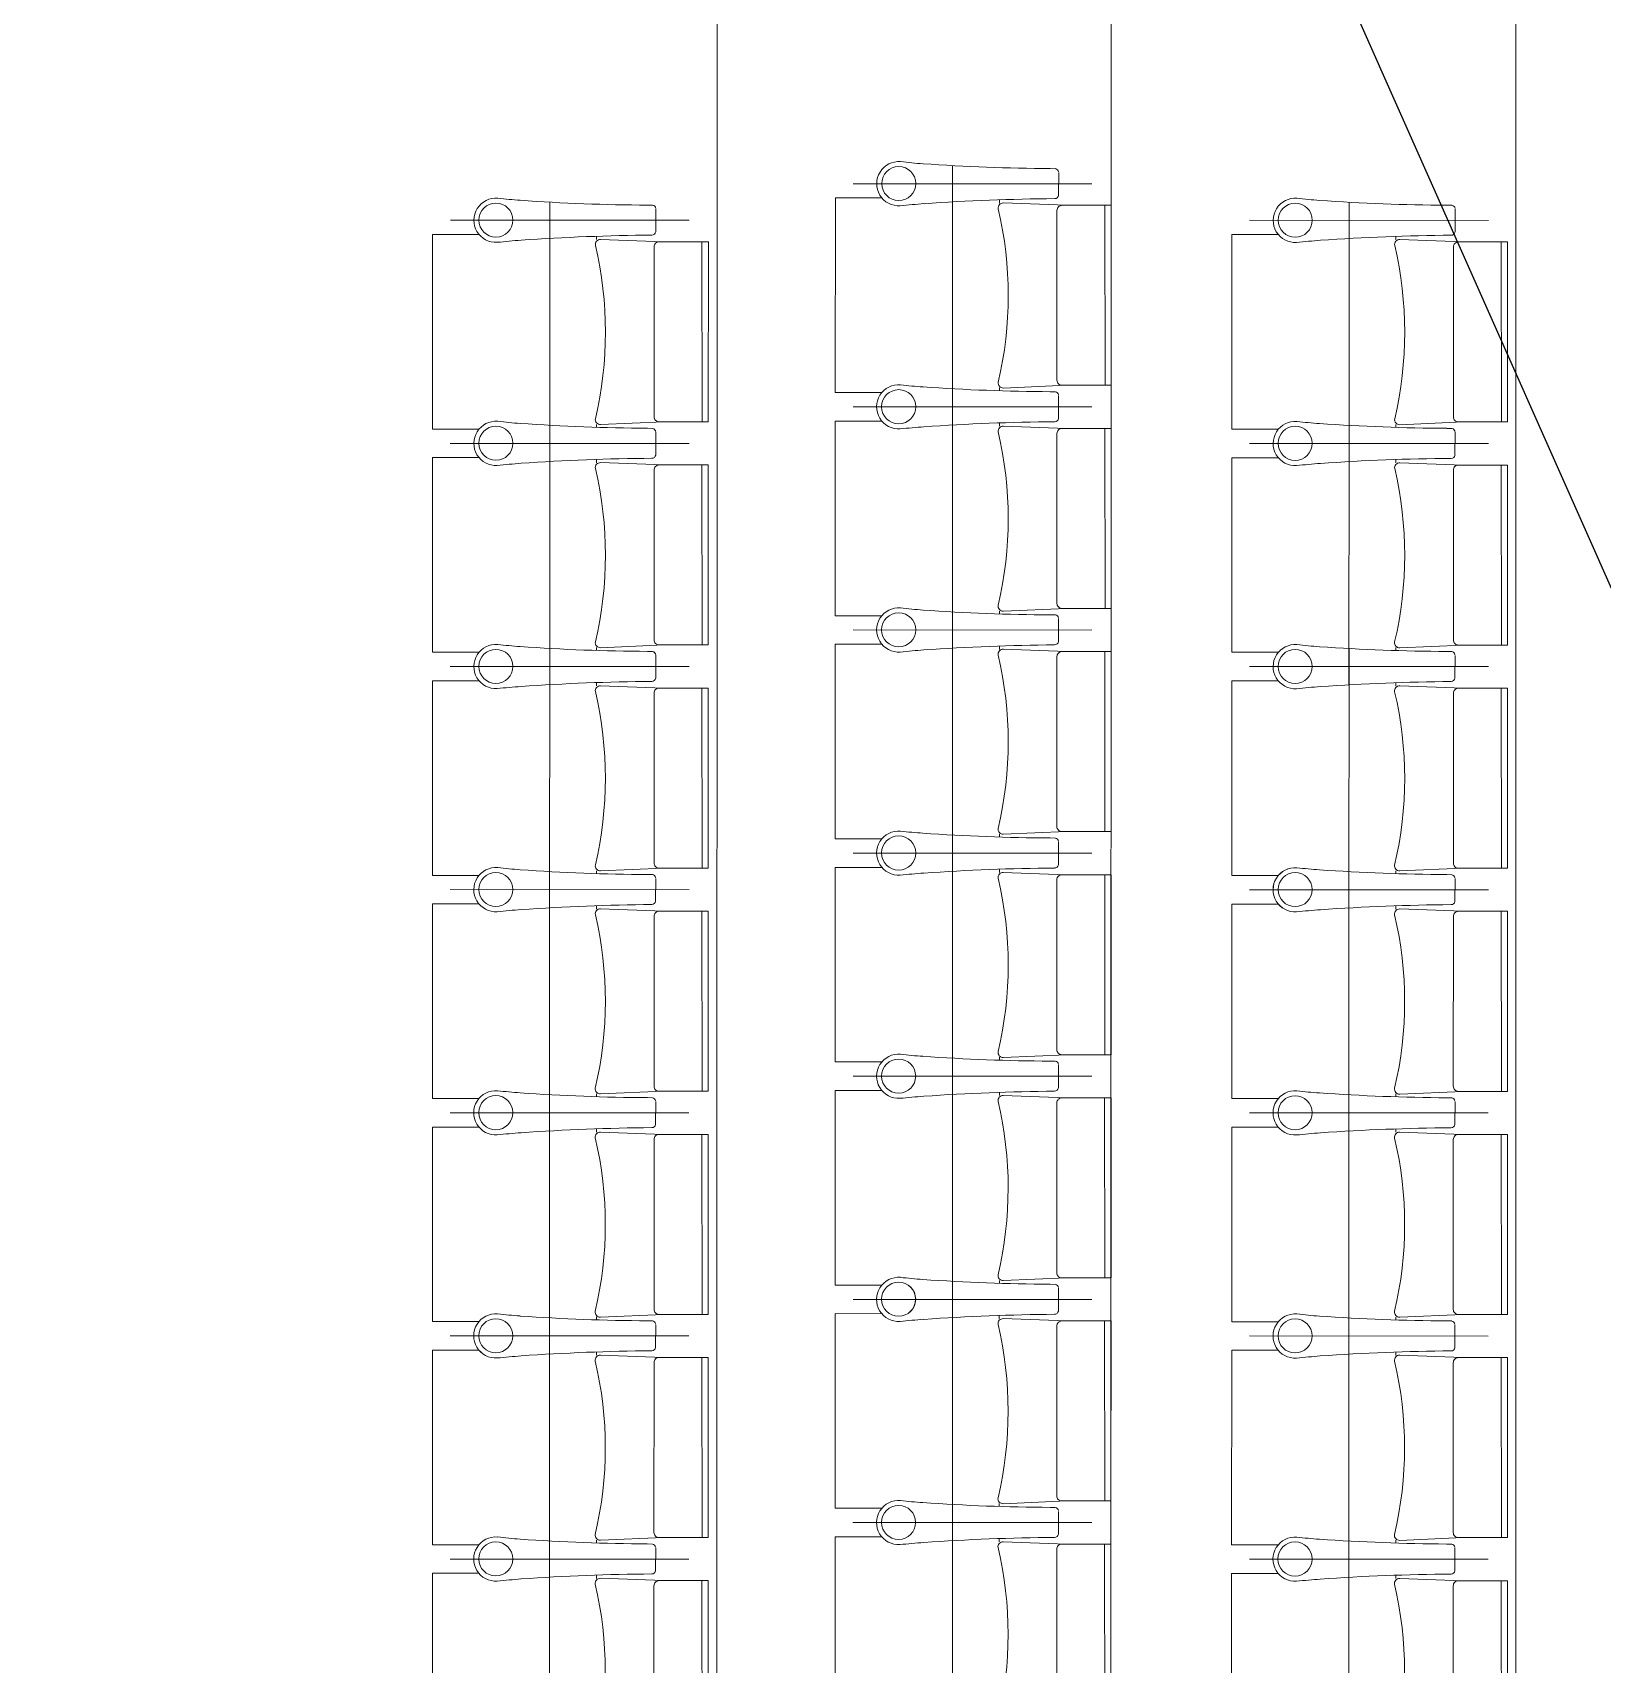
# Model space of a CAD drawing. Header units: millimetres. Extents: x 586 to 1010, y 369 to 668.
# Drawn here: x 682.86 to 686.791, y 504.979 to 509.066 of the extents above; entities that cross this region are included whole.
import ezdxf

# ---------------------------------------------------------------- set-up
doc = ezdxf.new("R2010")
doc.units = ezdxf.units.MM
doc.linetypes.add('CENTER', pattern=[2, 1.25, -0.25, 0.25, -0.25])
doc.linetypes.add('DASHED', pattern=[0.75, 0.5, -0.25])
doc.layers.add('plan line', color=7, linetype='Continuous', lineweight=15)

msp = doc.modelspace()

# ---------------------------------------------------------------- linework, layer by layer
at = {"color": 254, "lineweight": 25}
msp.add_lwpolyline([(667.5806, 481.7471), (668.167, 489.4834), (668.4058, 494.7244), (668.3305, 497.8135), (668.2282, 502.1102), (668.5684, 506.1571), (669.836, 509.6707), (671.1579, 511.3246), (672.4949, 512.3671), (674.3246, 513.3191), (676.3209, 513.9582), (678.3464, 514.2476), (680.2639, 514.1506), (680.2639, 514.1506), (681.9621, 513.6438), (683.4335, 512.7577), (684.6969, 511.536), (685.771, 510.0225), (687.4257, 506.2952), (688.547, 501.9261), (689.8337, 492.1815), (690.1759, 488.4115)], dxfattribs=at)
for points in [[(671.7124, 620.7085), (706.7355, 621.773), (754.2598, 613.8303), (814.6609, 600.1481), (855.7567, 598.0104), (895.0671, 567.0647), (920.0096, 542.0176), (952.0084, 521.2476), (977.2234, 504.6526), (979.6352, 479.2339), (986.3437, 463.8549), (988.7975, 462.3853)], [(654.944, 595.4717), (670.2671, 587.3174), (714.302, 595.1648), (787.0891, 595.1648), (819.3936, 580.9441), (821.0297, 562.8505), (813.4907, 552.7881), (808.7339, 539.6711), (796.4072, 534.7059), (791.0222, 527.249), (791.0222, 507.547), (797.3007, 476.5274), (814.9752, 463.8897), (836.1481, 474.6816), (874.0221, 478.5878), (885.7286, 462.7333), (863.0042, 436.0794), (845.7887, 420.6845), (845.1044, 408.6747)], [(639.2065, 583.4381), (644.7272, 575.638), (657.7961, 553.4401), (668.4043, 543.9291), (682.5178, 548.7307), (692.9838, 555.4778), (711.9339, 556.5828), (734.3456, 532.1334), (750.593, 477.7475), (754.1369, 444.164), (776.4657, 425.4473), (782.6172, 412.2355)]]:
    msp.add_spline(points, degree=3, dxfattribs=at)
at = {"layer": 'plan line'}
for p, q in [((685.5614, 510.3088), (685.5599, 499.2424)), ((684.5733, 499.2929), (684.5747, 510.2586)), ((686.5735, 499.2926), (686.575, 510.2583)), ((685.4216, 508.7249), (685.4087, 508.7252)), ((685.4297, 508.7153), (685.4294, 508.6581)), ((684.4128, 508.6334), (684.3999, 508.6337)), ((684.8704, 508.1642), (684.8705, 508.6516)), ((684.8705, 508.6516), (684.9871, 508.6515)), ((685.2815, 508.6471), (685.2815, 508.6387)), ((686.4144, 508.6332), (686.4016, 508.6334)), ((684.4209, 508.6238), (684.4206, 508.5666)), ((686.4226, 508.6235), (686.4223, 508.5664)), ((683.8617, 508.0728), (683.8617, 508.5601)), ((683.8617, 508.5601), (683.9783, 508.5601)), ((684.2727, 508.5556), (684.2727, 508.5472)), ((685.8633, 508.0725), (685.8634, 508.5598)), ((685.8634, 508.5598), (685.98, 508.5598)), ((686.2744, 508.5554), (686.2744, 508.5469)), ((684.987, 508.1642), (684.8704, 508.1642)), ((685.2814, 508.176), (685.2814, 508.1687)), ((685.4215, 508.1661), (685.4086, 508.1664)), ((685.4215, 508.1661), (685.4086, 508.1664)), ((685.4296, 508.1565), (685.4293, 508.0993)), ((685.4296, 508.1565), (685.4293, 508.0993)), ((683.9782, 508.0728), (683.8617, 508.0728)), ((684.2727, 508.0845), (684.2727, 508.0772)), ((684.4127, 508.0746), (684.3998, 508.0749)), ((684.4127, 508.0746), (684.3998, 508.0749)), ((684.4208, 508.065), (684.4206, 508.0078)), ((684.4208, 508.065), (684.4206, 508.0078)), ((684.8704, 507.6054), (684.8704, 508.0928)), ((684.8704, 508.0928), (684.987, 508.0927)), ((685.2814, 508.0883), (685.2814, 508.0799)), ((685.9799, 508.0725), (685.8633, 508.0725)), ((686.2743, 508.0843), (686.2743, 508.077)), ((686.4143, 508.0744), (686.4015, 508.0746)), ((686.4144, 508.0744), (686.4015, 508.0746)), ((686.4225, 508.0647), (686.4222, 508.0076)), ((686.4225, 508.0647), (686.4222, 508.0076)), ((683.8616, 507.514), (683.8616, 508.0013)), ((683.8616, 508.0013), (683.9782, 508.0013)), ((684.2727, 507.9968), (684.2727, 507.9884)), ((685.8632, 507.5137), (685.8633, 508.001)), ((685.8633, 508.001), (685.9799, 508.001)), ((686.2743, 507.9966), (686.2743, 507.9881)), ((685.2814, 507.6172), (685.2814, 507.6099)), ((685.4214, 507.6073), (685.4086, 507.6076)), ((685.4214, 507.6073), (685.4086, 507.6076)), ((684.987, 507.6054), (684.8704, 507.6054)), ((685.4295, 507.5977), (685.4293, 507.5405)), ((685.4295, 507.5977), (685.4293, 507.5405)), ((684.2726, 507.5257), (684.2726, 507.5184)), ((684.8703, 507.0466), (684.8704, 507.534)), ((684.8704, 507.534), (684.9869, 507.5339)), ((685.2814, 507.5295), (685.2814, 507.5211)), ((686.2742, 507.5255), (686.2742, 507.5182)), ((683.9782, 507.514), (683.8616, 507.514)), ((684.4126, 507.5158), (684.3998, 507.5161)), ((684.4126, 507.5158), (684.3998, 507.5161)), ((684.4207, 507.5062), (684.4205, 507.449)), ((684.4208, 507.5062), (684.4205, 507.449)), ((685.9798, 507.5137), (685.8632, 507.5137)), ((686.4143, 507.5156), (686.4014, 507.5158)), ((686.4143, 507.5156), (686.4014, 507.5158)), ((686.4224, 507.5059), (686.4221, 507.4488)), ((686.4224, 507.5059), (686.4221, 507.4488)), ((683.8615, 506.9552), (683.8616, 507.4425)), ((683.8616, 507.4425), (683.9782, 507.4425)), ((685.8632, 506.9549), (685.8632, 507.4422)), ((685.8632, 507.4422), (685.9798, 507.4422)), ((684.2726, 507.438), (684.2726, 507.4296)), ((686.2742, 507.4378), (686.2742, 507.4293)), ((684.9869, 507.0466), (684.8703, 507.0466)), ((685.2813, 507.0584), (685.2813, 507.0511)), ((685.4213, 507.0485), (685.4085, 507.0488)), ((685.4213, 507.0485), (685.4085, 507.0488)), ((685.4295, 507.0389), (685.4292, 506.9817)), ((685.4295, 507.0389), (685.4292, 506.9817)), ((683.9781, 506.9552), (683.8615, 506.9552)), ((684.2725, 506.9669), (684.2725, 506.9596)), ((684.4125, 506.957), (684.3997, 506.9573)), ((684.4125, 506.957), (684.3997, 506.9573)), ((684.8702, 506.4878), (684.8703, 506.9752)), ((684.8703, 506.9752), (684.9869, 506.9751)), ((685.2813, 506.9707), (685.2813, 506.9623)), ((685.9797, 506.9549), (685.8632, 506.9549)), ((686.2742, 506.9667), (686.2742, 506.9594)), ((686.4142, 506.9568), (686.4013, 506.957)), ((686.4142, 506.9568), (686.4014, 506.957)), ((684.4207, 506.9474), (684.4204, 506.8902)), ((684.4207, 506.9474), (684.4204, 506.8902)), ((686.4223, 506.9471), (686.4221, 506.89)), ((686.4223, 506.9471), (686.4221, 506.89)), ((683.8614, 506.3964), (683.8615, 506.8837)), ((683.8615, 506.8837), (683.9781, 506.8837)), ((684.2725, 506.8792), (684.2725, 506.8708)), ((685.8631, 506.3961), (685.8631, 506.8834)), ((685.8631, 506.8834), (685.9797, 506.8834)), ((686.2742, 506.879), (686.2742, 506.8705)), ((684.9868, 506.4878), (684.8702, 506.4878)), ((685.2812, 506.4996), (685.2812, 506.4923)), ((685.4213, 506.4897), (685.4084, 506.49)), ((685.4213, 506.4897), (685.4084, 506.49)), ((685.4294, 506.4801), (685.4291, 506.4229)), ((685.4294, 506.4801), (685.4291, 506.4229)), ((683.978, 506.3964), (683.8614, 506.3964)), ((684.2724, 506.4081), (684.2724, 506.4008)), ((684.4125, 506.3982), (684.3996, 506.3985)), ((684.4125, 506.3982), (684.3996, 506.3985)), ((684.4206, 506.3886), (684.4203, 506.3314)), ((684.4206, 506.3886), (684.4203, 506.3314)), ((684.8701, 505.929), (684.8702, 506.4164)), ((684.8702, 506.4164), (684.9868, 506.4163)), ((685.2812, 506.4119), (685.2812, 506.4035)), ((685.9797, 506.3961), (685.8631, 506.3961)), ((686.2741, 506.4079), (686.2741, 506.4006)), ((686.4141, 506.398), (686.4013, 506.3982)), ((686.4141, 506.398), (686.4013, 506.3982)), ((686.4223, 506.3883), (686.422, 506.3312)), ((686.4223, 506.3883), (686.422, 506.3312)), ((683.8614, 505.8376), (683.8614, 506.3249)), ((683.8614, 506.3249), (683.978, 506.3249)), ((684.2724, 506.3204), (684.2724, 506.312)), ((685.863, 505.8373), (685.8631, 506.3246)), ((685.8631, 506.3246), (685.9797, 506.3246)), ((686.2741, 506.3202), (686.2741, 506.3117)), ((685.2812, 505.9408), (685.2812, 505.9335)), ((685.4212, 505.9309), (685.4083, 505.9312)), ((685.4212, 505.9309), (685.4083, 505.9312)), ((684.9867, 505.929), (684.8701, 505.929)), ((685.4293, 505.9213), (685.429, 505.8641)), ((685.4293, 505.9213), (685.429, 505.8641)), ((684.2724, 505.8493), (684.2724, 505.842)), ((684.8701, 505.3702), (684.8701, 505.8576)), ((684.8701, 505.8576), (684.9867, 505.8575)), ((685.2811, 505.8531), (685.2811, 505.8447)), ((686.274, 505.8491), (686.274, 505.8418)), ((683.9779, 505.8376), (683.8614, 505.8376)), ((684.4124, 505.8394), (684.3995, 505.8397)), ((684.4124, 505.8394), (684.3996, 505.8397)), ((684.4205, 505.8298), (684.4203, 505.7726)), ((684.4205, 505.8298), (684.4203, 505.7726)), ((685.9796, 505.8373), (685.863, 505.8373)), ((686.4141, 505.8392), (686.4012, 505.8394)), ((686.4141, 505.8392), (686.4012, 505.8394)), ((686.4222, 505.8295), (686.4219, 505.7724)), ((686.4222, 505.8295), (686.4219, 505.7724)), ((683.8613, 505.2788), (683.8613, 505.7661)), ((683.8613, 505.7661), (683.9779, 505.7661)), ((684.2724, 505.7616), (684.2724, 505.7532)), ((685.8629, 505.2785), (685.863, 505.7658)), ((685.863, 505.7658), (685.9796, 505.7658)), ((686.274, 505.7614), (686.274, 505.7529)), ((684.9867, 505.3702), (684.8701, 505.3702)), ((685.2811, 505.382), (685.2811, 505.3747)), ((685.4211, 505.3721), (685.4083, 505.3724)), ((685.4211, 505.3721), (685.4083, 505.3724)), ((685.4292, 505.3625), (685.429, 505.3053)), ((685.4292, 505.3625), (685.429, 505.3053)), ((683.9779, 505.2788), (683.8613, 505.2788)), ((684.2723, 505.2905), (684.2723, 505.2832)), ((684.4123, 505.2806), (684.3995, 505.2809)), ((684.4123, 505.2806), (684.3995, 505.2809)), ((684.87, 504.8114), (684.8701, 505.2988)), ((684.8701, 505.2988), (684.9866, 505.2987)), ((685.2811, 505.2943), (685.2811, 505.2859)), ((685.9795, 505.2785), (685.8629, 505.2785)), ((686.274, 505.2903), (686.274, 505.283)), ((686.414, 505.2804), (686.4011, 505.2806)), ((686.414, 505.2804), (686.4011, 505.2806)), ((684.4205, 505.271), (684.4202, 505.2138)), ((684.4205, 505.271), (684.4202, 505.2138)), ((686.4221, 505.2707), (686.4218, 505.2136)), ((686.4221, 505.2707), (686.4218, 505.2136)), ((683.8612, 504.72), (683.8613, 505.2073)), ((683.8613, 505.2073), (683.9779, 505.2073)), ((684.2723, 505.2028), (684.2723, 505.1944)), ((685.8629, 504.7197), (685.8629, 505.207)), ((685.8629, 505.207), (685.9795, 505.207)), ((686.2739, 505.2026), (686.2739, 505.1941))]:
    msp.add_line(p, q, dxfattribs=at)
at = {"layer": 'plan line', "linetype": 'DASHED', "ltscale": 3}
for p, q in [((685.1639, 508.083), (685.164, 508.7326)), ((684.1552, 507.9915), (684.1553, 508.6411)), ((686.1568, 507.9913), (686.1569, 508.6408)), ((685.1639, 507.5242), (685.164, 508.1738)), ((684.1551, 507.4327), (684.1552, 508.0823)), ((686.1567, 507.4325), (686.1568, 508.082)), ((685.1638, 506.9654), (685.1639, 507.615)), ((684.155, 506.8739), (684.1551, 507.5235)), ((686.1567, 506.8737), (686.1568, 507.5232)), ((685.1637, 506.4066), (685.1638, 507.0562)), ((684.1549, 506.3151), (684.155, 506.9647)), ((686.1566, 506.3149), (686.1567, 506.9644)), ((685.1637, 505.8478), (685.1637, 506.4974)), ((684.1549, 505.7563), (684.155, 506.4059)), ((686.1565, 505.7561), (686.1566, 506.4056)), ((685.1636, 505.289), (685.1637, 505.9386)), ((684.1548, 505.1975), (684.1549, 505.8471)), ((686.1565, 505.1973), (686.1565, 505.8468)), ((685.1635, 504.7302), (685.1636, 505.3798)), ((684.1547, 504.6387), (684.1548, 505.2883)), ((686.1564, 504.6385), (686.1565, 505.288))]:
    msp.add_line(p, q, dxfattribs=at)
at = {"layer": 'plan line', "linetype": 'CENTER', "ltscale": 3}
for p, q in [((685.513, 508.6872), (684.9151, 508.6873)), ((684.5042, 508.5957), (683.9063, 508.5958)), ((686.5059, 508.5955), (685.9079, 508.5956)), ((685.5129, 508.1284), (684.915, 508.1285)), ((685.5129, 508.1284), (684.915, 508.1285)), ((684.5041, 508.0369), (683.9062, 508.037)), ((684.5041, 508.0369), (683.9062, 508.037)), ((686.5058, 508.0367), (685.9079, 508.0368)), ((686.5058, 508.0367), (685.9079, 508.0368)), ((685.5129, 507.5696), (684.9149, 507.5697)), ((685.5129, 507.5696), (684.9149, 507.5697)), ((684.5041, 507.4781), (683.9061, 507.4782)), ((684.5041, 507.4781), (683.9061, 507.4782)), ((686.5057, 507.4779), (685.9078, 507.478)), ((686.5057, 507.4779), (685.9078, 507.478)), ((685.5128, 507.0108), (684.9148, 507.0109)), ((685.5128, 507.0108), (684.9148, 507.0109)), ((684.504, 506.9193), (683.9061, 506.9194)), ((684.504, 506.9193), (683.9061, 506.9194)), ((686.5057, 506.9191), (685.9077, 506.9192)), ((686.5057, 506.9191), (685.9077, 506.9192)), ((685.5127, 506.452), (684.9148, 506.4521)), ((685.5127, 506.452), (684.9148, 506.4521)), ((684.5039, 506.3605), (683.906, 506.3606)), ((684.5039, 506.3605), (683.906, 506.3606)), ((686.5056, 506.3603), (685.9076, 506.3604)), ((686.5056, 506.3603), (685.9076, 506.3604)), ((685.5126, 505.8932), (684.9147, 505.8933)), ((685.5126, 505.8932), (684.9147, 505.8933)), ((684.5039, 505.8017), (683.9059, 505.8018)), ((684.5039, 505.8017), (683.9059, 505.8018)), ((686.5055, 505.8015), (685.9076, 505.8016)), ((686.5055, 505.8015), (685.9076, 505.8016)), ((685.5126, 505.3344), (684.9146, 505.3345)), ((685.5126, 505.3344), (684.9146, 505.3345)), ((684.5038, 505.2429), (683.9058, 505.243)), ((684.5038, 505.2429), (683.9058, 505.243)), ((686.5054, 505.2427), (685.9075, 505.2428)), ((686.5054, 505.2427), (685.9075, 505.2428))]:
    msp.add_line(p, q, dxfattribs=at)
at = {"layer": 'plan line'}
for points in [[(685.4496, 508.6332), (685.2913, 508.6391, 0.474715), (685.2784, 508.6244, -0.115865), (685.2783, 508.1903, 0.474715), (685.2913, 508.1756), (685.4495, 508.1824)], [(685.5451, 508.6332), (685.4381, 508.6332, 0.414214), (685.4254, 508.6205), (685.4254, 508.1951, 0.414214), (685.4381, 508.1824), (685.5458, 508.1824), (685.5451, 508.6332)], [(684.4408, 508.5418), (684.2826, 508.5476, 0.474715), (684.2696, 508.5329, -0.115865), (684.2695, 508.0988, 0.474715), (684.2825, 508.0841), (684.4407, 508.0909)], [(686.4424, 508.5415), (686.2842, 508.5474, 0.474715), (686.2712, 508.5326, -0.115865), (686.2712, 508.0986, 0.474715), (686.2841, 508.0838), (686.4424, 508.0907)], [(684.5364, 508.5417), (684.4293, 508.5418, 0.414214), (684.4166, 508.5291), (684.4166, 508.1036, 0.414214), (684.4293, 508.0909), (684.5371, 508.0909), (684.5364, 508.5417)], [(686.538, 508.5415), (686.431, 508.5415, 0.414214), (686.4183, 508.5288), (686.4182, 508.1034, 0.414214), (686.4309, 508.0907), (686.5387, 508.0906), (686.538, 508.5415)], [(685.4495, 508.0744), (685.2913, 508.0803, 0.474715), (685.2783, 508.0656, -0.115865), (685.2782, 507.6315, 0.474715), (685.2912, 507.6168), (685.4494, 507.6236)], [(685.5451, 508.0744), (685.4381, 508.0744, 0.414214), (685.4254, 508.0617), (685.4253, 507.6363, 0.414214), (685.438, 507.6236), (685.5458, 507.6236), (685.5451, 508.0744)], [(684.4407, 507.983), (684.2825, 507.9888, 0.474715), (684.2695, 507.9741, -0.115865), (684.2695, 507.54, 0.474715), (684.2824, 507.5253), (684.4407, 507.5321)], [(684.5363, 507.9829), (684.4293, 507.983, 0.414214), (684.4166, 507.9703), (684.4165, 507.5448, 0.414214), (684.4292, 507.5321), (684.537, 507.5321), (684.5363, 507.9829)], [(686.4424, 507.9827), (686.2841, 507.9886, 0.474715), (686.2712, 507.9738, -0.115865), (686.2711, 507.5398, 0.474715), (686.2841, 507.525), (686.4423, 507.5319)], [(686.5379, 507.9827), (686.4309, 507.9827, 0.414214), (686.4182, 507.97), (686.4182, 507.5446, 0.414214), (686.4309, 507.5319), (686.5386, 507.5318), (686.5379, 507.9827)], [(685.4494, 507.5156), (685.2912, 507.5215, 0.474715), (685.2782, 507.5068, -0.115865), (685.2782, 507.0727, 0.474715), (685.2911, 507.058), (685.4494, 507.0648)], [(685.545, 507.5156), (685.438, 507.5156, 0.414214), (685.4253, 507.5029), (685.4252, 507.0775, 0.414214), (685.4379, 507.0648), (685.5457, 507.0648), (685.545, 507.5156)], [(684.4406, 507.4242), (684.2824, 507.43, 0.474715), (684.2694, 507.4153, -0.115865), (684.2694, 506.9812, 0.474715), (684.2823, 506.9665), (684.4406, 506.9733)], [(684.5362, 507.4241), (684.4292, 507.4242, 0.414214), (684.4165, 507.4115), (684.4164, 506.986, 0.414214), (684.4291, 506.9733), (684.5369, 506.9733), (684.5362, 507.4241)], [(686.4423, 507.4239), (686.2841, 507.4298, 0.474715), (686.2711, 507.415, -0.115865), (686.271, 506.981, 0.474715), (686.284, 506.9662), (686.4422, 506.9731)], [(686.5379, 507.4239), (686.4309, 507.4239, 0.414214), (686.4182, 507.4112), (686.4181, 506.9858, 0.414214), (686.4308, 506.9731), (686.5386, 506.973), (686.5379, 507.4239)], [(685.4494, 506.9568), (685.2911, 506.9627, 0.474715), (685.2782, 506.948, -0.115865), (685.2781, 506.5139, 0.474715), (685.291, 506.4992), (685.4493, 506.506)], [(685.5449, 506.9568), (685.4379, 506.9568, 0.414214), (685.4252, 506.9441), (685.4251, 506.5187, 0.414214), (685.4378, 506.506), (685.5456, 506.506), (685.5449, 506.9568)], [(684.4406, 506.8654), (684.2823, 506.8712, 0.474715), (684.2694, 506.8565, -0.115865), (684.2693, 506.4224, 0.474715), (684.2823, 506.4077), (684.4405, 506.4145)], [(686.4422, 506.8651), (686.284, 506.871, 0.474715), (686.271, 506.8562, -0.115865), (686.271, 506.4222, 0.474715), (686.2839, 506.4074), (686.4422, 506.4143)], [(684.5361, 506.8653), (684.4291, 506.8654, 0.414214), (684.4164, 506.8527), (684.4164, 506.4272, 0.414214), (684.4291, 506.4145), (684.5368, 506.4145), (684.5361, 506.8653)], [(686.5378, 506.8651), (686.4308, 506.8651, 0.414214), (686.4181, 506.8524), (686.418, 506.427, 0.414214), (686.4307, 506.4143), (686.5385, 506.4142), (686.5378, 506.8651)], [(685.4493, 506.398), (685.291, 506.4039, 0.474715), (685.2781, 506.3892, -0.115865), (685.278, 505.9551, 0.474715), (685.291, 505.9404), (685.4492, 505.9472)], [(685.5448, 506.398), (685.4378, 506.398, 0.414214), (685.4251, 506.3853), (685.4251, 505.9599, 0.414214), (685.4378, 505.9472), (685.5455, 505.9472), (685.5448, 506.398)], [(684.4405, 506.3066), (684.2823, 506.3124, 0.474715), (684.2693, 506.2977, -0.115865), (684.2692, 505.8636, 0.474715), (684.2822, 505.8489), (684.4404, 505.8557)], [(684.5361, 506.3065), (684.4291, 506.3066, 0.414214), (684.4163, 506.2939), (684.4163, 505.8684, 0.414214), (684.429, 505.8557), (684.5368, 505.8557), (684.5361, 506.3065)], [(686.4422, 506.3063), (686.2839, 506.3122, 0.474715), (686.271, 506.2974, -0.115865), (686.2709, 505.8634, 0.474715), (686.2838, 505.8486), (686.4421, 505.8555)], [(686.5377, 506.3063), (686.4307, 506.3063, 0.414214), (686.418, 506.2936), (686.4179, 505.8682, 0.414214), (686.4306, 505.8555), (686.5384, 505.8554), (686.5377, 506.3063)], [(685.4492, 505.8392), (685.291, 505.8451, 0.474715), (685.278, 505.8304, -0.115865), (685.2779, 505.3963, 0.474715), (685.2909, 505.3816), (685.4491, 505.3884)], [(685.5448, 505.8392), (685.4378, 505.8392, 0.414214), (685.4251, 505.8265), (685.425, 505.4011, 0.414214), (685.4377, 505.3884), (685.5455, 505.3884), (685.5448, 505.8392)], [(684.4404, 505.7478), (684.2822, 505.7536, 0.474715), (684.2692, 505.7389, -0.115865), (684.2692, 505.3048, 0.474715), (684.2821, 505.2901), (684.4404, 505.2969)], [(684.536, 505.7477), (684.429, 505.7478, 0.414214), (684.4163, 505.7351), (684.4162, 505.3096, 0.414214), (684.4289, 505.2969), (684.5367, 505.2969), (684.536, 505.7477)], [(686.4421, 505.7475), (686.2838, 505.7534, 0.474715), (686.2709, 505.7386, -0.115865), (686.2708, 505.3046, 0.474715), (686.2838, 505.2898), (686.442, 505.2967)], [(686.5376, 505.7475), (686.4306, 505.7475, 0.414214), (686.4179, 505.7348), (686.4179, 505.3094, 0.414214), (686.4306, 505.2967), (686.5383, 505.2966), (686.5376, 505.7475)], [(685.4491, 505.2804), (685.2909, 505.2863, 0.474715), (685.2779, 505.2716, -0.115865), (685.2779, 504.8375, 0.474715), (685.2908, 504.8228), (685.4491, 504.8296)], [(685.5447, 505.2804), (685.4377, 505.2804, 0.414214), (685.425, 505.2677), (685.4249, 504.8423, 0.414214), (685.4376, 504.8296), (685.5454, 504.8296), (685.5447, 505.2804)], [(684.4404, 505.189), (684.2821, 505.1948, 0.474715), (684.2692, 505.1801, -0.115865), (684.2691, 504.746, 0.474715), (684.282, 504.7313), (684.4403, 504.7381)], [(684.5359, 505.1889), (684.4289, 505.189, 0.414214), (684.4162, 505.1763), (684.4161, 504.7508, 0.414214), (684.4288, 504.7381), (684.5366, 504.7381), (684.5359, 505.1889)], [(686.442, 505.1887), (686.2838, 505.1946, 0.474715), (686.2708, 505.1798, -0.115865), (686.2707, 504.7458, 0.474715), (686.2837, 504.731), (686.4419, 504.7379)], [(686.5376, 505.1887), (686.4306, 505.1887, 0.414214), (686.4179, 505.176), (686.4178, 504.7506, 0.414214), (686.4305, 504.7379), (686.5383, 504.7378), (686.5376, 505.1887)]]:
    msp.add_lwpolyline(points, format="xyb", dxfattribs=at)
for points in [[(685.5611, 508.6332), (685.5611, 508.1824), (685.5458, 508.1824), (685.5451, 508.6332), (685.5611, 508.6332)], [(684.5524, 508.5417), (684.5523, 508.0909), (684.5371, 508.0909), (684.5364, 508.5417), (684.5524, 508.5417)], [(686.554, 508.5415), (686.554, 508.0906), (686.5387, 508.0906), (686.538, 508.5415), (686.554, 508.5415)], [(685.5611, 508.0744), (685.561, 507.6236), (685.5458, 507.6236), (685.5451, 508.0744), (685.5611, 508.0744)], [(684.5523, 507.9829), (684.5522, 507.5321), (684.537, 507.5321), (684.5363, 507.9829), (684.5523, 507.9829)], [(686.5539, 507.9827), (686.5539, 507.5318), (686.5386, 507.5318), (686.5379, 507.9827), (686.5539, 507.9827)], [(685.561, 507.5156), (685.5609, 507.0648), (685.5457, 507.0648), (685.545, 507.5156), (685.561, 507.5156)], [(684.5522, 507.4241), (684.5522, 506.9733), (684.5369, 506.9733), (684.5362, 507.4241), (684.5522, 507.4241)], [(686.5539, 507.4239), (686.5538, 506.973), (686.5386, 506.973), (686.5379, 507.4239), (686.5539, 507.4239)], [(685.5609, 506.9568), (685.5609, 506.506), (685.5456, 506.506), (685.5449, 506.9568), (685.5609, 506.9568)], [(684.5521, 506.8653), (684.5521, 506.4145), (684.5368, 506.4145), (684.5361, 506.8653), (684.5521, 506.8653)], [(686.5538, 506.8651), (686.5537, 506.4142), (686.5385, 506.4142), (686.5378, 506.8651), (686.5538, 506.8651)], [(685.5608, 506.398), (685.5608, 505.9472), (685.5455, 505.9472), (685.5448, 506.398), (685.5608, 506.398)], [(684.5521, 506.3065), (684.552, 505.8557), (684.5368, 505.8557), (684.5361, 506.3065), (684.5521, 506.3065)], [(686.5537, 506.3063), (686.5537, 505.8554), (686.5384, 505.8554), (686.5377, 506.3063), (686.5537, 506.3063)], [(685.5608, 505.8392), (685.5607, 505.3884), (685.5455, 505.3884), (685.5448, 505.8392), (685.5608, 505.8392)], [(684.552, 505.7477), (684.5519, 505.2969), (684.5367, 505.2969), (684.536, 505.7477), (684.552, 505.7477)], [(686.5536, 505.7475), (686.5536, 505.2966), (686.5383, 505.2966), (686.5376, 505.7475), (686.5536, 505.7475)], [(685.5607, 505.2804), (685.5606, 504.8296), (685.5454, 504.8296), (685.5447, 505.2804), (685.5607, 505.2804)], [(684.5519, 505.1889), (684.5519, 504.7381), (684.5366, 504.7381), (684.5359, 505.1889), (684.5519, 505.1889)], [(686.5536, 505.1887), (686.5535, 504.7378), (686.5383, 504.7378), (686.5376, 505.1887), (686.5536, 505.1887)]]:
    msp.add_lwpolyline(points, dxfattribs=at)
for centre in [(685.0292, 508.6876), (684.0204, 508.5961), (686.0221, 508.5959), (685.0291, 508.1288), (685.0291, 508.1288), (684.0204, 508.0373), (684.0204, 508.0373), (686.022, 508.0371), (686.022, 508.0371), (685.0291, 507.57), (685.0291, 507.57), (684.0203, 507.4785), (684.0203, 507.4785), (686.0219, 507.4783), (686.0219, 507.4783), (685.029, 507.0112), (685.029, 507.0112), (684.0202, 506.9197), (684.0202, 506.9197), (686.0219, 506.9195), (686.0219, 506.9195), (685.0289, 506.4524), (685.0289, 506.4524), (684.0201, 506.3609), (684.0201, 506.3609), (686.0218, 506.3607), (686.0218, 506.3607), (685.0288, 505.8936), (685.0289, 505.8936), (684.0201, 505.8021), (684.0201, 505.8021), (686.0217, 505.8019), (686.0217, 505.8019), (685.0288, 505.3348), (685.0288, 505.3348), (684.02, 505.2433), (684.02, 505.2433), (686.0216, 505.2431), (686.0216, 505.2431)]:
    msp.add_circle(centre, 0.0427, dxfattribs=at)
for centre, radius, start, end in [((685.0294, 508.6873), 0.0554, 85.4444, 273.4868), ((685.1558, 509.7297), 0.9947, 262.9572, 266.22), ((685.4371, 513.7217), 4.9966, 266.0182, 269.6738), ((685.4202, 508.7157), 0.00935, 8.4308, 81.5541), ((684.0206, 508.5958), 0.0554, 85.4444, 273.4868), ((684.147, 509.6383), 0.9947, 262.9572, 266.22), ((684.4284, 513.6302), 4.9966, 266.0182, 269.6738), ((684.4114, 508.6242), 0.00935, 8.4308, 81.5541), ((685.4141, 504.6951), 3.9554, 94.6649, 95.533), ((685.4619, 503.3214), 5.3287, 90.4519, 93.9755), ((685.4199, 508.6597), 0.00967, 269.3681, 350.8186), ((686.0223, 508.5955), 0.0554, 85.4444, 273.4868), ((686.1486, 509.638), 0.9947, 262.9572, 266.22), ((686.43, 513.63), 4.9966, 266.0182, 269.6738), ((686.4131, 508.6239), 0.00935, 8.4308, 81.5541), ((684.4054, 504.6036), 3.9554, 94.6649, 95.533), ((684.4531, 503.23), 5.3287, 90.4519, 93.9755), ((684.4111, 508.5682), 0.00967, 269.3681, 350.8186), ((686.407, 504.6033), 3.9554, 94.6649, 95.533), ((686.4548, 503.2297), 5.3287, 90.4519, 93.9755), ((686.4127, 508.5679), 0.00967, 269.3681, 350.8186), ((685.0293, 508.1285), 0.0554, 85.4444, 273.4868), ((685.0293, 508.1285), 0.0554, 85.4444, 273.4868), ((685.1557, 509.1709), 0.9947, 262.9572, 266.22), ((685.1557, 509.1709), 0.9947, 262.9572, 266.22), ((685.4371, 513.1629), 4.9966, 266.0182, 269.6738), ((685.4371, 513.1629), 4.9966, 266.0182, 269.6738), ((685.4201, 508.1569), 0.00935, 8.4308, 81.5541), ((685.4201, 508.1569), 0.00935, 8.4308, 81.5541), ((685.4198, 508.1009), 0.00967, 269.3681, 350.8186), ((685.4198, 508.1009), 0.00967, 269.3681, 350.8186), ((684.0205, 508.037), 0.0554, 85.4444, 273.4868), ((684.0205, 508.037), 0.0554, 85.4444, 273.4868), ((684.1469, 509.0795), 0.9947, 262.9572, 266.22), ((684.1469, 509.0795), 0.9947, 262.9572, 266.22), ((684.4283, 513.0714), 4.9966, 266.0182, 269.6738), ((684.4283, 513.0714), 4.9966, 266.0182, 269.6738), ((684.4113, 508.0654), 0.00935, 8.4308, 81.5541), ((684.4113, 508.0654), 0.00935, 8.4308, 81.5541), ((685.4141, 504.1363), 3.9554, 94.6649, 95.533), ((685.4141, 504.1363), 3.9554, 94.6649, 95.533), ((685.4618, 502.7626), 5.3287, 90.4519, 93.9755), ((685.4618, 502.7626), 5.3287, 90.4519, 93.9755), ((686.0222, 508.0367), 0.0554, 85.4444, 273.4868), ((686.0222, 508.0367), 0.0554, 85.4444, 273.4868), ((686.1486, 509.0792), 0.9947, 262.9572, 266.22), ((686.1486, 509.0792), 0.9947, 262.9572, 266.22), ((686.4299, 513.0712), 4.9966, 266.0182, 269.6738), ((686.4299, 513.0712), 4.9966, 266.0182, 269.6738), ((686.413, 508.0651), 0.00935, 8.4308, 81.5541), ((686.413, 508.0651), 0.00935, 8.4308, 81.5541), ((684.4053, 504.0448), 3.9554, 94.6649, 95.533), ((684.4053, 504.0448), 3.9554, 94.6649, 95.533), ((684.453, 502.6712), 5.3287, 90.4519, 93.9755), ((684.453, 502.6712), 5.3287, 90.4519, 93.9755), ((684.411, 508.0094), 0.00967, 269.3681, 350.8186), ((684.411, 508.0094), 0.00967, 269.3681, 350.8186), ((686.4069, 504.0445), 3.9554, 94.6649, 95.533), ((686.4069, 504.0445), 3.9554, 94.6649, 95.533), ((686.4547, 502.6709), 5.3287, 90.4519, 93.9755), ((686.4547, 502.6709), 5.3287, 90.4519, 93.9755), ((686.4127, 508.0091), 0.00967, 269.3681, 350.8186), ((686.4127, 508.0091), 0.00967, 269.3681, 350.8186), ((685.0293, 507.5697), 0.0554, 85.4444, 273.4868), ((685.0293, 507.5697), 0.0554, 85.4444, 273.4868), ((685.1556, 508.6121), 0.9947, 262.9572, 266.22), ((685.1556, 508.6121), 0.9947, 262.9572, 266.22), ((685.437, 512.6041), 4.9966, 266.0182, 269.6738), ((685.437, 512.6041), 4.9966, 266.0182, 269.6738), ((685.42, 507.5981), 0.00935, 8.4308, 81.5541), ((685.42, 507.5981), 0.00935, 8.4308, 81.5541), ((684.0205, 507.4782), 0.0554, 85.4444, 273.4868), ((684.0205, 507.4782), 0.0554, 85.4444, 273.4868), ((684.1468, 508.5207), 0.9947, 262.9572, 266.22), ((684.1468, 508.5207), 0.9947, 262.9572, 266.22), ((684.4282, 512.5126), 4.9966, 266.0182, 269.6738), ((684.4282, 512.5126), 4.9966, 266.0182, 269.6738), ((685.4617, 502.2038), 5.3287, 90.4519, 93.9755), ((685.4617, 502.2038), 5.3287, 90.4519, 93.9755), ((685.4197, 507.5421), 0.00967, 269.3681, 350.8186), ((685.4197, 507.5421), 0.00967, 269.3681, 350.8186), ((686.0221, 507.4779), 0.0554, 85.4444, 273.4868), ((686.0221, 507.4779), 0.0554, 85.4444, 273.4868), ((686.1485, 508.5204), 0.9947, 262.9572, 266.22), ((686.1485, 508.5204), 0.9947, 262.9572, 266.22), ((686.4299, 512.5124), 4.9966, 266.0182, 269.6738), ((686.4299, 512.5124), 4.9966, 266.0182, 269.6738), ((684.4112, 507.5066), 0.00935, 8.4308, 81.5541), ((684.4113, 507.5066), 0.00935, 8.4308, 81.5541), ((685.414, 503.5775), 3.9554, 94.6649, 95.533), ((685.414, 503.5775), 3.9554, 94.6649, 95.533), ((686.4129, 507.5063), 0.00935, 8.4308, 81.5541), ((686.4129, 507.5063), 0.00935, 8.4308, 81.5541), ((684.4109, 507.4506), 0.00967, 269.3681, 350.8186), ((684.4109, 507.4506), 0.00967, 269.3681, 350.8186), ((686.4126, 507.4503), 0.00967, 269.3681, 350.8186), ((686.4126, 507.4503), 0.00967, 269.3681, 350.8186), ((684.4052, 503.486), 3.9554, 94.6649, 95.533), ((684.4052, 503.486), 3.9554, 94.6649, 95.533), ((684.453, 502.1124), 5.3287, 90.4519, 93.9755), ((684.453, 502.1124), 5.3287, 90.4519, 93.9755), ((686.4069, 503.4857), 3.9554, 94.6649, 95.533), ((686.4069, 503.4857), 3.9554, 94.6649, 95.533), ((686.4546, 502.1121), 5.3287, 90.4519, 93.9755), ((686.4546, 502.1121), 5.3287, 90.4519, 93.9755), ((685.0292, 507.0109), 0.0554, 85.4444, 273.4868), ((685.0292, 507.0109), 0.0554, 85.4444, 273.4868), ((685.1555, 508.0533), 0.9947, 262.9572, 266.22), ((685.1555, 508.0533), 0.9947, 262.9572, 266.22), ((685.4369, 512.0453), 4.9966, 266.0182, 269.6738), ((685.4369, 512.0453), 4.9966, 266.0182, 269.6738), ((685.42, 507.0393), 0.00935, 8.4308, 81.5541), ((685.42, 507.0393), 0.00935, 8.4308, 81.5541), ((684.0204, 506.9194), 0.0554, 85.4444, 273.4868), ((684.0204, 506.9194), 0.0554, 85.4444, 273.4868), ((684.1468, 507.9619), 0.9947, 262.9572, 266.22), ((684.1468, 507.9619), 0.9947, 262.9572, 266.22), ((684.4281, 511.9538), 4.9966, 266.0182, 269.6738), ((684.4281, 511.9538), 4.9966, 266.0182, 269.6738), ((684.4112, 506.9478), 0.00935, 8.4308, 81.5541), ((684.4112, 506.9478), 0.00935, 8.4308, 81.5541), ((685.4139, 503.0187), 3.9554, 94.6649, 95.533), ((685.4139, 503.0187), 3.9554, 94.6649, 95.533), ((685.4617, 501.645), 5.3287, 90.4519, 93.9755), ((685.4617, 501.645), 5.3287, 90.4519, 93.9755), ((685.4196, 506.9833), 0.00967, 269.3681, 350.8186), ((685.4196, 506.9833), 0.00967, 269.3681, 350.8186), ((686.022, 506.9191), 0.0554, 85.4444, 273.4868), ((686.0221, 506.9191), 0.0554, 85.4444, 273.4868), ((686.1484, 507.9616), 0.9947, 262.9572, 266.22), ((686.1484, 507.9616), 0.9947, 262.9572, 266.22), ((686.4298, 511.9536), 4.9966, 266.0182, 269.6738), ((686.4298, 511.9536), 4.9966, 266.0182, 269.6738), ((686.4128, 506.9475), 0.00935, 8.4308, 81.5541), ((686.4128, 506.9475), 0.00935, 8.4308, 81.5541), ((684.4529, 501.5536), 5.3287, 90.4519, 93.9755), ((684.4529, 501.5536), 5.3287, 90.4519, 93.9755), ((684.4109, 506.8918), 0.00967, 269.3681, 350.8186), ((684.4109, 506.8918), 0.00967, 269.3681, 350.8186), ((686.4545, 501.5533), 5.3287, 90.4519, 93.9755), ((686.4545, 501.5533), 5.3287, 90.4519, 93.9755), ((686.4125, 506.8915), 0.00967, 269.3681, 350.8186), ((686.4125, 506.8915), 0.00967, 269.3681, 350.8186), ((684.4051, 502.9272), 3.9554, 94.6649, 95.533), ((684.4051, 502.9272), 3.9554, 94.6649, 95.533), ((686.4068, 502.9269), 3.9554, 94.6649, 95.533), ((686.4068, 502.9269), 3.9554, 94.6649, 95.533), ((685.0291, 506.4521), 0.0554, 85.4444, 273.4868), ((685.0291, 506.4521), 0.0554, 85.4444, 273.4868), ((685.1555, 507.4945), 0.9947, 262.9572, 266.22), ((685.1555, 507.4945), 0.9947, 262.9572, 266.22), ((685.4369, 511.4865), 4.9966, 266.0182, 269.6738), ((685.4369, 511.4865), 4.9966, 266.0182, 269.6738), ((685.4199, 506.4805), 0.00935, 8.4308, 81.5541), ((685.4199, 506.4805), 0.00935, 8.4308, 81.5541), ((685.4196, 506.4245), 0.00967, 269.3681, 350.8186), ((685.4196, 506.4245), 0.00967, 269.3681, 350.8186), ((684.0203, 506.3606), 0.0554, 85.4444, 273.4868), ((684.0203, 506.3606), 0.0554, 85.4444, 273.4868), ((684.1467, 507.4031), 0.9947, 262.9572, 266.22), ((684.1467, 507.4031), 0.9947, 262.9572, 266.22), ((684.4281, 511.395), 4.9966, 266.0182, 269.6738), ((684.4281, 511.395), 4.9966, 266.0182, 269.6738), ((684.4111, 506.389), 0.00935, 8.4308, 81.5541), ((684.4111, 506.389), 0.00935, 8.4308, 81.5541), ((685.4138, 502.4599), 3.9554, 94.6649, 95.533), ((685.4138, 502.4599), 3.9554, 94.6649, 95.533), ((685.4616, 501.0862), 5.3287, 90.4519, 93.9755), ((685.4616, 501.0862), 5.3287, 90.4519, 93.9755), ((686.022, 506.3603), 0.0554, 85.4444, 273.4868), ((686.022, 506.3603), 0.0554, 85.4444, 273.4868), ((686.1483, 507.4028), 0.9947, 262.9572, 266.22), ((686.1483, 507.4028), 0.9947, 262.9572, 266.22), ((686.4297, 511.3948), 4.9966, 266.0182, 269.6738), ((686.4297, 511.3948), 4.9966, 266.0182, 269.6738), ((686.4128, 506.3887), 0.00935, 8.4308, 81.5541), ((686.4128, 506.3887), 0.00935, 8.4308, 81.5541), ((684.4051, 502.3684), 3.9554, 94.6649, 95.533), ((684.4051, 502.3684), 3.9554, 94.6649, 95.533), ((684.4528, 500.9948), 5.3287, 90.4519, 93.9755), ((684.4528, 500.9948), 5.3287, 90.4519, 93.9755), ((684.4108, 506.333), 0.00967, 269.3681, 350.8186), ((684.4108, 506.333), 0.00967, 269.3681, 350.8186), ((686.4067, 502.3681), 3.9554, 94.6649, 95.533), ((686.4067, 502.3681), 3.9554, 94.6649, 95.533), ((686.4545, 500.9945), 5.3287, 90.4519, 93.9755), ((686.4545, 500.9945), 5.3287, 90.4519, 93.9755), ((686.4124, 506.3327), 0.00967, 269.3681, 350.8186), ((686.4124, 506.3327), 0.00967, 269.3681, 350.8186), ((685.029, 505.8933), 0.0554, 85.4444, 273.4868), ((685.029, 505.8933), 0.0554, 85.4444, 273.4868), ((685.1554, 506.9357), 0.9947, 262.9572, 266.22), ((685.1554, 506.9357), 0.9947, 262.9572, 266.22), ((685.4368, 510.9277), 4.9966, 266.0182, 269.6738), ((685.4368, 510.9277), 4.9966, 266.0182, 269.6738), ((685.4198, 505.9217), 0.00935, 8.4308, 81.5541), ((685.4198, 505.9217), 0.00935, 8.4308, 81.5541), ((684.0202, 505.8018), 0.0554, 85.4444, 273.4868), ((684.0203, 505.8018), 0.0554, 85.4444, 273.4868), ((684.1466, 506.8443), 0.9947, 262.9572, 266.22), ((684.1466, 506.8443), 0.9947, 262.9572, 266.22), ((684.428, 510.8362), 4.9966, 266.0182, 269.6738), ((684.428, 510.8362), 4.9966, 266.0182, 269.6738), ((685.4615, 500.5274), 5.3287, 90.4519, 93.9755), ((685.4615, 500.5274), 5.3287, 90.4519, 93.9755), ((685.4195, 505.8657), 0.00967, 269.3681, 350.8186), ((685.4195, 505.8657), 0.00967, 269.3681, 350.8186), ((686.0219, 505.8015), 0.0554, 85.4444, 273.4868), ((686.0219, 505.8015), 0.0554, 85.4444, 273.4868), ((686.1483, 506.844), 0.9947, 262.9572, 266.22), ((686.1483, 506.844), 0.9947, 262.9572, 266.22), ((686.4297, 510.836), 4.9966, 266.0182, 269.6738), ((686.4297, 510.836), 4.9966, 266.0182, 269.6738), ((684.411, 505.8302), 0.00935, 8.4308, 81.5541), ((684.411, 505.8302), 0.00935, 8.4308, 81.5541), ((685.4138, 501.9011), 3.9554, 94.6649, 95.533), ((685.4138, 501.9011), 3.9554, 94.6649, 95.533), ((686.4127, 505.8299), 0.00935, 8.4308, 81.5541), ((686.4127, 505.8299), 0.00935, 8.4308, 81.5541), ((684.4107, 505.7742), 0.00967, 269.3681, 350.8186), ((684.4107, 505.7742), 0.00967, 269.3681, 350.8186), ((686.4124, 505.7739), 0.00967, 269.3681, 350.8186), ((686.4124, 505.7739), 0.00967, 269.3681, 350.8186), ((684.405, 501.8096), 3.9554, 94.6649, 95.533), ((684.405, 501.8096), 3.9554, 94.6649, 95.533), ((684.4527, 500.436), 5.3287, 90.4519, 93.9755), ((684.4527, 500.436), 5.3287, 90.4519, 93.9755), ((686.4066, 501.8093), 3.9554, 94.6649, 95.533), ((686.4066, 501.8093), 3.9554, 94.6649, 95.533), ((686.4544, 500.4357), 5.3287, 90.4519, 93.9755), ((686.4544, 500.4357), 5.3287, 90.4519, 93.9755), ((685.029, 505.3345), 0.0554, 85.4444, 273.4868), ((685.029, 505.3345), 0.0554, 85.4444, 273.4868), ((685.1553, 506.3769), 0.9947, 262.9572, 266.22), ((685.1553, 506.3769), 0.9947, 262.9572, 266.22), ((685.4367, 510.3689), 4.9966, 266.0182, 269.6738), ((685.4367, 510.3689), 4.9966, 266.0182, 269.6738), ((685.4197, 505.3629), 0.00935, 8.4308, 81.5541), ((685.4197, 505.3629), 0.00935, 8.4308, 81.5541), ((684.0202, 505.243), 0.0554, 85.4444, 273.4868), ((684.0202, 505.243), 0.0554, 85.4444, 273.4868), ((684.1465, 506.2855), 0.9947, 262.9572, 266.22), ((684.1465, 506.2855), 0.9947, 262.9572, 266.22), ((684.4279, 510.2774), 4.9966, 266.0182, 269.6738), ((684.4279, 510.2774), 4.9966, 266.0182, 269.6738), ((684.411, 505.2714), 0.00935, 8.4308, 81.5541), ((684.411, 505.2714), 0.00935, 8.4308, 81.5541), ((685.4137, 501.3423), 3.9554, 94.6649, 95.533), ((685.4137, 501.3423), 3.9554, 94.6649, 95.533), ((685.4615, 499.9686), 5.3287, 90.4519, 93.9755), ((685.4615, 499.9686), 5.3287, 90.4519, 93.9755), ((685.4194, 505.3069), 0.00967, 269.3681, 350.8186), ((685.4194, 505.3069), 0.00967, 269.3681, 350.8186), ((686.0218, 505.2427), 0.0554, 85.4444, 273.4868), ((686.0218, 505.2427), 0.0554, 85.4444, 273.4868), ((686.1482, 506.2852), 0.9947, 262.9572, 266.22), ((686.1482, 506.2852), 0.9947, 262.9572, 266.22), ((686.4296, 510.2772), 4.9966, 266.0182, 269.6738), ((686.4296, 510.2772), 4.9966, 266.0182, 269.6738), ((686.4126, 505.2711), 0.00935, 8.4308, 81.5541), ((686.4126, 505.2711), 0.00935, 8.4308, 81.5541), ((684.4527, 499.8772), 5.3287, 90.4519, 93.9755), ((684.4527, 499.8772), 5.3287, 90.4519, 93.9755), ((684.4106, 505.2154), 0.00967, 269.3681, 350.8186), ((684.4106, 505.2154), 0.00967, 269.3681, 350.8186), ((686.4543, 499.8769), 5.3287, 90.4519, 93.9755), ((686.4543, 499.8769), 5.3287, 90.4519, 93.9755), ((686.4123, 505.2151), 0.00967, 269.3681, 350.8186), ((686.4123, 505.2151), 0.00967, 269.3681, 350.8186), ((684.4049, 501.2508), 3.9554, 94.6649, 95.533), ((684.4049, 501.2508), 3.9554, 94.6649, 95.533), ((686.4066, 501.2505), 3.9554, 94.6649, 95.533), ((686.4066, 501.2505), 3.9554, 94.6649, 95.533)]:
    msp.add_arc(centre, radius, start, end, dxfattribs=at)

doc.saveas('drawing.dxf')
